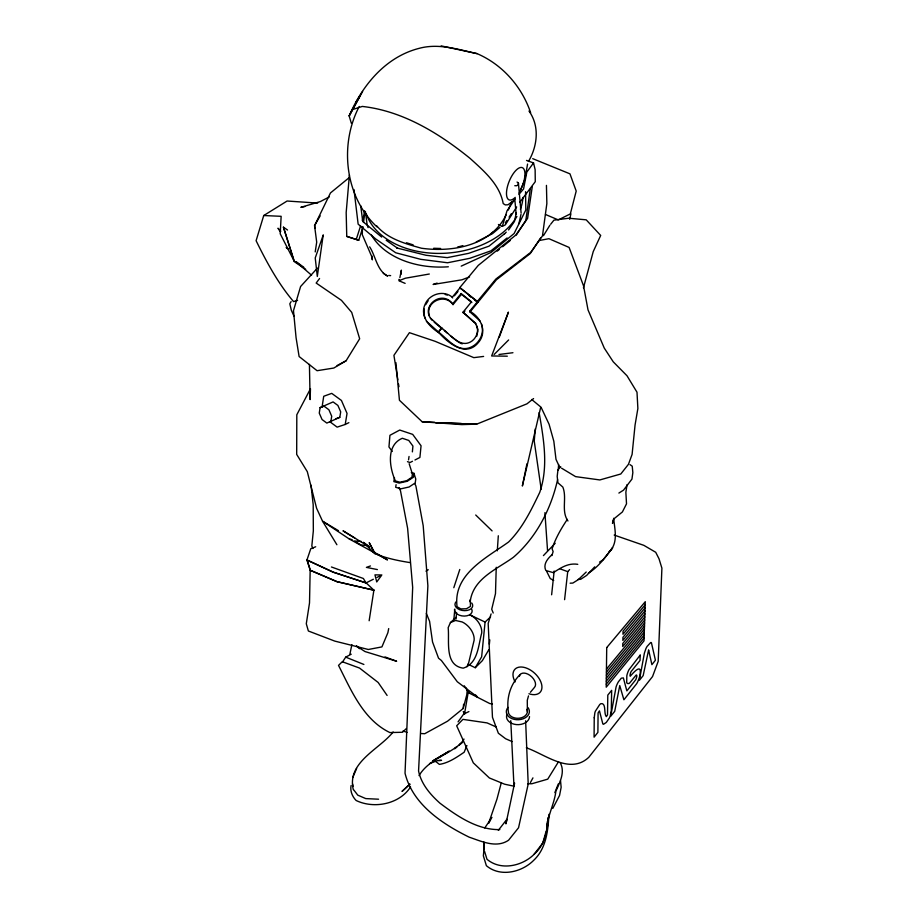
<?xml version="1.0" encoding="UTF-8"?>
<svg xmlns="http://www.w3.org/2000/svg" width="918" height="918" viewBox="0 0 918 918"><rect width="100%" height="100%" fill="white"/><g stroke="black" fill="none" stroke-linecap="round" stroke-linejoin="round"><path stroke-width="1.38" d="M353.981 189.521L358.146 224.153L375.795 239.024L395.75 252.783L420.777 259.335L447.571 262.766L469.832 258.291L490.958 250.832L507.092 237.957M606.718 647.546L606.224 687.18L644.011 640.856L645.274 601.692L606.752 647.557M315.689 546.761L310.766 548.723L306.945 559.98L310.169 570.204L309.515 602.931L306.291 623.758L308.368 630.999L334.795 641.108L368.325 649.485L381.922 646.903L387.878 632.709L388.704 628.578M362.495 226.723L362.289 234.698L371.629 256.317L372.364 259.851L371.767 255.72M496.236 567.278L495.49 593.625L491.715 609.254L493.218 613.006M470.245 599.879L470.154 601.921C472.885 578.547 496.753 569.401 513.391 557.283C536.284 537.604 551.121 508.824 557.593 479.632M483.912 849.747L484.222 843.424M364.297 210.83L364.067 215.019L362.335 220.446M424.277 309.033L423.99 313.577L424.85 317.972M477.853 330.985L476.694 336.355M548.941 814.3C548.057 830.583 546.302 848.358 533.76 860.258C521.826 872.387 500.115 877.447 486.368 865.674L483.361 855.84L484.256 846.385M497.292 550.823L498.313 535.768M558.247 470.039L558.626 464.554M517.063 182.051L518.418 183.095L518.314 184.61L516.8 185.7L514.78 185.723M408.544 459.838L409.049 456.476M349.414 174.936L346.178 212.54L346.752 236.396L358.743 240.275L362.989 226.803M535.286 428.878L534.23 441.053L541.172 489.179M400.982 274.402L401.373 270.133L399.881 277.615M420.616 733.493L424.713 733.723L447.571 721.181L463.2 708.478L463.59 704.278M467.273 689.579L466.78 694.8L463.2 708.478M453.836 619.661L454.823 609.059M455.971 619.076L456.602 612.444M412.366 451.885L412.928 446.079L408.762 440.433L402.348 438.265C385.835 445.161 389.473 467.859 395.406 480.94L399.869 482.202L406.743 480.676L411.941 477.257L412.4 473.975L409.164 463.739M546.623 829.551L547.426 821.289M489.363 644.126L489.799 639.869M490.591 616.873L485.083 622.06L481.64 656.84L475.249 667.719L468.019 664.242M551.626 594.784L554.174 571.042M564.593 599.661L567.726 571.65L569.619 569.596M363.562 222.305L364.951 211.335M411.298 472.609L413.961 473.332L413.41 477.222L407.271 481.273L399.123 483.086L393.833 481.583L394.476 477.681M530.225 189.2L525.819 220.412L516.352 234.974M532.291 186.457L527.598 218.369L515.905 234.985L478.255 265.405L459.838 287.575L460.331 288.619M315.218 251.899L316.699 242.145L314.564 225.644L330.446 192.964L349.15 177.667M320.095 407.615L319.269 413.123L322.046 419.515L326.819 423.083L339.798 417.357L340.693 411.861L337.904 405.446L333.096 401.912L320.095 407.615L324.088 406.215L328.908 409.772L331.708 416.221L330.836 421.741M322.034 407.305L323.721 396.266L331.731 393.374L341.439 400.466L347.038 413.421L345.214 424.472L337.124 427.134L329.688 421.603M627.04 484.67L625.869 492.277L626.512 503.844L622.393 511.957L613.867 518.888L612.49 523.375L613.35 519.565M369.151 620.74L373.89 590.182L366.225 582.964L333.326 572.224L307.151 560.141L310.41 570.376L337.147 581.737L374.119 590.228M396.094 484.67L395.681 487.286L400.971 488.801L409.095 486.999L415.223 482.937L415.762 479.035L413.961 473.332M464.267 714.043L463.441 711.599L464.485 714.204L468.318 691.598L464.233 685.769M561.127 787.426L559.555 795.447L552.797 808.414M526.943 463.819L522.365 486.024L540.622 407.603M349.896 654.109L351.881 644.643M514.596 783.065L505.933 823.871L506.92 819.281L498.313 830.342M558.27 783.972L554.851 792.613M514.436 783.834L513.965 785.992L510.764 720.653M569.688 219.299L570.893 213.871M518.865 223.82L520.988 214.364M583.446 287.816L593.223 251.624L600.682 235.444L586.212 219.827L568.712 218.232L553.921 220.159L550.697 224.21M351.078 785.578C349.976 790.926 352.328 796.686 356.138 800.496C373.982 809.125 399.548 804.237 410.53 786.944M393.145 731.979C379.341 749.432 346.729 762.227 353.281 789.583M527.575 164.047L524.775 179.882L519.209 193.101M501.194 783.134L496.948 799.165L488.674 823.159L490.648 819.705M543.146 841.703L546.233 830.893M317.685 203.085L287.104 201.019L263.73 215.535L256.099 240.711C266.507 261.905 278.338 283.834 293.576 301.597L297.581 300.404M491.096 613.935L488.181 623.402L492.461 717.279L498.359 733.23L505.623 738.738L512.083 741.572M498.417 224.508L502.284 226.402L507.011 210.83L515.285 198.655M551.879 555.585L553.129 551.615L552.108 548.826C555.482 538.281 561.208 528.527 567.301 519.381M358.743 240.275L356.241 239.46L360.59 225.874M453.802 587.704L459.792 569.493M528.504 695.89L527.288 700.25L527.38 711.668M463.992 739.07L461.765 743.006L458.702 745.462M499.231 337.331L508.434 312.12L491.646 355.966L507.31 356.184M508.377 209.981L511.487 202.109M466.906 745.519L464.152 752.244C456.648 757.339 448.432 763.042 439.378 764.384L434.593 760.586M352.787 777.454L356.609 768.515M456.246 617.286L450.428 622.576L448.168 627.694C449.636 640.925 444.128 665.389 463.211 668.155C478.198 663.427 478.198 645.469 481.721 632.995A15.526 10.431 47.4 0 0 469.947 614.876L485.083 622.06M466.975 666.709L468.616 663.014L474.136 640.225A15.675 10.454 47.5 0 0 462.224 621.979L455.569 620.465L450.428 622.576M528.458 161.499C537.478 146.123 539.853 126.156 528.986 111.044M359.248 106.454C339.144 144.677 344.824 196.854 376.908 226.838M530.65 112.742C521.872 86.659 502.479 64.581 477.119 53.646C457.784 49.411 438.54 42.928 418.723 48.459C385.411 57.1 362.208 85.431 349.161 115.943L351.364 123.31M355.771 102.506L360.281 95.311L349.161 115.943L362.599 91.513M530.455 782.492L532.945 777.879M320.152 215.891L314.564 225.644L315.218 228.398M291.086 301.643L289.813 303.812L291.339 310.261L294.07 316.308M488.778 649.818L482.352 660.662L475.249 667.719M317.444 268.09L300.599 286.508L293.485 310.674L296.078 337.732L299.107 356.517L317.077 370.711L333.796 368.038L346.086 360.785L359.661 338.753L351.709 312.395L341.473 300.37L316.171 283.054L319.567 278.51M543.467 235.662L549.893 225.231M425.688 304.673L428.132 300.783M558.569 761.619L547.736 779.153L531.901 783.731L527.666 783.788M342.575 661.924L345.707 657.139L351.215 654.201M505.302 222.844L506.805 220.561M509.065 217.141L511.326 213.722M540.656 237.911L530.329 253.494L496.374 279.806L470.005 311.959L479.919 320.852M516.662 206.929L505.359 224.83L502.284 226.402M519.772 202.293L535.274 181.684L535.125 169.646L533.542 162.934L526.519 160.421M506.059 215.03C491.027 245.806 452.333 252.507 421.419 248.227C405.504 243.718 387.694 238.99 376.701 225.839M508.572 229.959L514.436 221.502L516.306 212.735L516.168 214.02L514.837 199.676M491.956 817.41L484.75 827.944M458.071 721.835L463.601 714.158L468.903 711.576M381.142 575.965L376.736 581.932L374.957 574.863L381.877 574.978L377 577.422M530.397 692.264L534.54 687.307A9.616 5.887 42.1 0 0 530.019 675.407A9.616 5.887 42.1 0 0 519.347 676.371M542.756 843.057L534.138 854.222C544.913 844.858 547.495 830.779 548.356 817.227L546.83 829.459C547.231 816.113 554.288 804.363 555.883 791.213C559.705 782.629 565.373 772.118 560.301 762.938M481.594 324.088C484.612 333.131 479.529 343.527 470.865 347.222C457.623 353.028 447.64 338.983 438.517 332.075L441.719 328.059L430.462 318.121M441.615 327.978L438.414 331.983L438.919 332.764C448.638 343.366 466.172 357.882 478.599 342.288C487.469 331.834 480.86 316.917 469.66 311.225L477.44 301.712L459.964 287.85L452.264 297.225L452.643 297.971M533.542 162.934L526.829 172.056L523.57 188.947L518.968 194.341M475.868 323.882L462.97 312.246L471.508 301.804L461.123 293.542L452.643 303.892L453.022 304.627L461.479 294.299L461.123 293.542M463.326 312.981L464.91 311.041M606.259 684.185L644.149 637.918M454.41 295.814L457.956 291.499M606.305 681.179L644.241 634.946M606.385 675.155L644.436 628.979M606.339 678.173L644.344 631.974M606.419 672.125L644.539 625.996M474.503 299.865L477.773 302.458L477.326 301.448L495.892 279.038L530.65 252.427L542.469 235.903L546.853 203.566L546.439 185.379M644.723 619.971L622.725 646.49L622.794 643.449L644.826 616.953M606.465 669.107L644.631 622.989M645.021 610.883L622.932 637.333L622.863 640.397L644.918 613.924M645.113 607.831L622.989 634.269L623.058 631.182L645.216 604.778M560.737 466.677L557.949 469.89L557.192 476.373L557.926 482.776L562.837 487.079C567.244 498.095 560.864 510.798 567.944 520.976M609.07 551.844C618.548 543.215 614.716 529.434 613.637 518.291M520.242 674.455C510.408 683.899 506.277 698.093 508.342 711.45A9.524 6.713 -1 0 0 519.255 718.22A9.524 6.713 -1 0 0 526.875 709.362M419.044 775.595C429.372 758.452 450.027 754.642 463.223 741.239L459.998 744.039M508.629 339.958L494.102 354.52M551.982 554.724C547.598 558.718 542.894 564.226 545.831 570.514L553.302 572.637C560.875 567.886 567.955 562.768 577.778 564.329M594.703 566.854L586.682 575.391L580.646 579.327L578.065 579.43M543.433 555.597L555.195 543.272M406.376 728.536L402.509 732.266L389.863 732.564C363.23 719.655 351.25 690.359 338.524 665.401L342.253 661.717L359.535 668.063L378.159 682.476L387.109 695.442M586.212 572.029L578.26 579.671L572.832 583.068L570.124 583.194M409.784 784.064L402.015 791.431L409.91 784.282M503.971 234.319L506.266 232.151M514.264 200.181L507.987 204.76L505.313 204.921L503.202 203.566C499.725 184.403 483.958 171.035 470.096 158.412C439.056 133.259 402.727 110.894 362.277 106.431L352.489 109.586M456.762 746.85L454.605 748.721L456.659 747.091M499.977 227.343L492.518 233.642L476.235 241.973M497.2 251.153L499.369 249.386M502.616 246.724L510.201 240.527M504.625 233.711L489.007 246.162L468.673 253.334L447.238 257.648L426.067 255.273L396.84 247.986L397.689 248.308L386.237 240.275M533.576 398.573L526.955 403.84L476.706 424.15L461.846 424.609L422.131 421.752L399.433 400.259L395.91 362.644M490.43 234.113L493.609 231.703M534.024 854.406C522.032 866.271 500.574 870.895 486.988 859.271L484.555 851.365M599.557 562.103L603 559.865L612.639 547.748C605.639 556.996 598.421 566.968 588.404 573.13M432.573 761.011L449.292 751.142L432.607 761.011M618.881 493.069L623.517 490.155L631.951 479.081L632.846 472.609L632.227 466.172L630.012 464.634M425.952 571.145L428.247 569.745M337.055 365.571L346.086 360.785M329.252 196.945L320.371 201.558L300.84 207.342L304.948 206.539M412.492 461.261L410.025 462.534L407.466 461.662M414.959 459.998L419.905 457.451L421.064 445.781L412.687 434.375L399.743 430.049L389.932 435.304L388.957 446.951L392.273 451.449M306.945 559.98L333.131 572.132L366.018 582.919L373.339 579.258M345.214 424.472L348.874 422.659M461.215 266.128L491.084 252.439L514.114 233.516L525.807 210.015L525.578 191.678M469.58 276.869L461.938 279.806L433.112 284.477L437.14 283.088M429.521 763.569L437.255 760.701L441.535 760.345L438.907 760.448M370.459 565.947L366.408 567.381L377.39 569.585M335.781 418.723L339.798 417.357M457.52 247.091L462.867 245.634M429.314 274.023L405.331 278.223L398.928 280.759L405.136 283.375M499.828 829.597C477.406 830.101 457.256 816.171 439.997 803.227C430.301 794.552 421.247 784.087 418.562 770.994L427.88 585.81L423.198 525.704L415.911 486.058L414.764 483.579M483.614 356.425L473.837 357.653L435.063 341.289L409.417 332.672L393.925 355.335L397.85 379.88M498.979 354.486L512.944 352.719M376.208 553.29L374.51 553.485L363.425 542.331L369.151 546.382M539.199 240.527L548.93 238.691L569.103 247.435L583.538 285.831L588.013 309.882L604.251 348.06L613.27 361.841L627.017 375.783L637 392.227L637.872 408.499L635.061 425.045L632.1 454.399L628.463 464.301L620.786 473.998L599.844 479.942L575.586 476.626L561.552 468.169M440.617 248.48L433.675 248.262M648.578 650.128L643.174 675.602L639.387 680.307L644.39 653.111L645.916 648.636A9.409 3.144 -69.7 0 1 647.098 646.41L650.621 642.589A7.665 2.559 -69.7 0 1 651.401 642.634L655.418 660.237L651.895 664.655L648.762 650.552A2.008 0.677 -69.7 0 0 648.659 650.196L648.659 650.196M435.752 422.854L476.706 424.15L465.506 423.657M263.73 215.535L281.149 216.315L280.197 233.757L294.299 261.355L283.433 227.182L287.518 230.005M422.131 421.752L434.719 422.303M444.519 422.739L461.306 423.473M378.56 799.211L365.743 798.591L357.779 795.149L353.74 789.893M361.44 541.494L354.417 540.954L360.854 544.936L367.67 545.59M388.739 275.457L390.643 275.629M410.254 562.631C398.251 560.737 386.134 558.293 374.969 553.6L369.3 542.825L374.969 553.6M492.404 704.049L489.707 703.521L469.477 693.205L468.318 691.598M513.977 786.187L504.693 784.224L489.374 777.971L473.298 762.835L456.682 725.794L462.924 719.368L487.114 722.914L496.087 726.93M441.179 45.9L477.119 53.646M309.423 364.4L310.112 399.605L310.468 388.784L296.812 414.764L296.686 454.399L307.312 471.68L316.595 508.274L322.539 521.183L349.333 539.015L352.099 539.635M373.89 590.182L336.917 581.633L310.169 570.204M445.219 294.494L447.33 295.068M460.274 343.275L462.293 343.837M406.456 242.742L413.157 244.876M346.752 236.396L356.241 239.46M614.188 535.068L643.862 545.349L655.716 552.28L659.009 558.752L661.901 568.162L658.195 661.327L652.549 676.543L588.817 757.281C569.963 775.09 545.223 754.286 526.324 747.791M403.059 730.969L407.018 732.369M331.432 566.98L363.367 578.489L366.018 582.919M559.865 568.77L567.726 571.65M384.998 656.921L396.645 661.258L364.997 651.55L356.505 646.065M345.707 657.139L363.884 664.46M532.715 158.653L569.963 173.846L576.206 191.07L570.319 213.917L558.305 219.907L545.487 214.491M553.715 580.383L550.261 578.592L546.715 571.478M349.333 539.015L387.476 559.923L377.677 554.07M369.69 547.174L342.999 530.799L354.738 537.971M288.585 248.858L286.175 247.47L288.516 248.962M338.467 530.684L322.539 521.183L336.883 544.73M371.549 550.421L375.221 552.613M452.264 297.225C443.761 289.824 429.658 293.898 425.264 303.938C419.423 315.643 429.268 326.923 438.815 332.683L438.919 332.764M459.298 342.666L450.818 336.022M383.276 273.289L387.625 276.089C376.988 270.569 375.691 256.145 369.667 246.862M305.705 269.318L294.23 261.619L283.433 227.182M381.659 237.062L362.736 221.479L360.717 205.724M303.789 267.23L295.917 261.607L311.569 275.228M459.838 287.575L477.326 301.448M469.052 295.539L471.232 297.26M461.479 294.299L471.841 302.55M452.643 303.892C441.478 288.745 419.056 307.243 432.412 320.52M453.022 304.627C444.725 292.544 424.598 302.148 429.463 316.01M462.97 312.246L475.535 323.17L477.922 329.883M434.18 322.184L442.12 328.759L441.719 328.059C449.923 334.083 460.526 349.494 472.162 340.876C476.58 337.457 478.703 331.375 476.958 326.005M438.517 332.075L426.4 321.208M444.289 330.572L447.559 333.303M356.517 645.951L359.581 648.682M475.719 515.009L492.094 530.902M398.848 279.416L400.019 280.667M475.581 694.972L477.521 697.072L457.302 681.764L441.397 660.501L438.54 658.195L432.55 642.003L429.578 621.256L426.342 613.511M531.694 399.479L541.069 407.248L549.09 424.277L553.829 441.26L555.998 459.367L559.624 467.17M280.793 231.313L277.993 228.215L280.346 231.726M465.529 687.582L469.477 693.205M469.66 311.225L470.005 311.959M398.951 487.561L400.512 490.889L407.615 528.275L412.675 587.382L405.033 773.231C412.71 804.409 442.132 823.825 469.213 837.182C481.537 841.336 496.34 848.507 508.561 840.234L518.544 827.761L528.206 784.029L525.624 720.779M477.44 301.712L477.773 302.458M312.946 548.539L311.822 545.981L313.336 530.856L313.199 504.82L311.018 485.174M463.441 711.599L464.485 714.227M352.581 783.892L353.051 786.29M539.13 412.63C543.628 438.85 548.677 466.574 539.727 492.415C531.293 509.949 522.572 528.114 508.618 541.987C486.586 557.846 452.826 574.163 457.072 606.752L460.859 608.898L466.413 608.76L470.441 606.408L470.36 599.959M398.504 383.976L398.94 386.696M483.717 841.795L484.234 845.524M560.531 780.667L561.07 786.531M365.41 211.507L367.005 223.843A78.741 54.793 -4.5 0 0 368.072 227.641M547.564 550.8L544.913 512.68M518.418 183.095L521.114 213.091M529.525 716.614A11.509 8.136 -0.9 0 1 516.203 724.577A11.509 8.136 -0.9 0 1 507.011 714.25M527.976 707.617A11.532 8.124 -1 0 1 525.05 717.91A11.532 8.124 -1 0 1 510.19 717.75A11.532 8.124 -1 0 1 508.067 707.399M515.113 681.936A17.086 10.465 42.1 0 1 521.814 667.03A17.086 10.465 42.1 0 1 541.494 683.818A17.086 10.465 42.1 0 1 528.94 693.744M522.95 197.427A79.51 54.885 -4.5 0 1 520.38 209.258M516.914 216.476A79.51 54.885 -4.5 0 1 437.014 253.402A79.51 54.885 -4.5 0 1 366.316 213.951M448.34 266.782A78.741 54.793 -4.5 0 1 371.434 235.077M471.749 609.322A8.882 5.588 6.2 0 1 464.382 616.081A8.882 5.588 6.2 0 1 454.456 609.552M471.726 602.977A8.905 5.577 6.2 0 1 469.19 609.839A8.905 5.577 6.2 0 1 457.772 608.714A8.905 5.577 6.2 0 1 456.407 601.474M515.262 197.359A17.431 6.965 -67.7 0 1 507.206 187.593A17.431 6.965 -67.7 0 1 522.021 167.535A17.431 6.965 -67.7 0 1 519.898 191.082M594.233 717.727L594.084 737.154L597.893 732.38L598.077 713.401A2.398 0.826 -68.7 0 1 598.157 712.838L599.454 710.888L602.793 723.763A6.69 2.284 -68.7 0 0 603.539 724.279L606.282 722.443L609.322 718.06A6.403 2.18 -68.7 0 0 610.229 715.868L611.296 710.727L611.652 690.347L607.796 695.11L607.509 714.858L606.362 716.602A1.733 0.597 -68.7 0 1 606.201 716.361C603.654 713.607 606.454 702.706 600.957 703.647A9.926 3.442 -68.7 0 0 599.695 704.599L595.369 711.243A6.151 2.134 -68.7 0 0 594.853 712.838L594.233 717.727M640.179 655.131L640.018 660.512L631.446 671.115A2.306 0.78 -69.3 0 0 630.907 671.987L630.459 673.112A4.062 1.377 -69.3 0 0 630.092 674.845L630.058 675.602A3.213 1.09 -69.3 0 0 630.207 676.268C632.502 673.709 641.957 662.371 640.087 674.374A11.165 3.741 -69.3 0 1 639.662 676.337A11.636 3.901 -69.3 0 1 639.008 678.551L637.769 681.672A7.631 2.559 -69.3 0 1 636.461 683.967L623.896 699.791L619.765 685.574L614.704 711.335L610.711 716.292L616.058 687.031A7.39 2.525 -69.1 0 1 616.735 685.115L617.217 684.036A9.685 3.305 -69.1 0 1 618.445 681.718L621.314 678.173L623.356 677.92L626.856 690.898L635.589 679.94A2.743 0.918 -69.3 0 0 636.048 679.09L636.713 676.956A3.408 1.147 -69.3 0 0 636.805 676.13A3.706 1.239 -69.3 0 0 636.794 675.682A3.052 1.021 -69.3 0 0 636.736 675.384A2.674 0.895 -69.3 0 0 636.587 675.12L636.53 675.086A1.825 0.608 -69.3 0 0 636.346 675.028A1.79 0.597 -69.3 0 0 636.048 675.189L629.794 682.854A7.596 2.57 -69.3 0 1 628.807 683.566L627.419 683.497A10.787 3.649 -69.3 0 1 626.696 682.384L626.822 675.74A9.226 3.121 -69.3 0 1 627.442 673.399L627.969 671.942A8.859 2.995 -69.3 0 1 628.933 669.773L640.179 655.131M323.182 235.134L317.307 276.444L315.23 257.958L323.182 235.134"/></g></svg>
